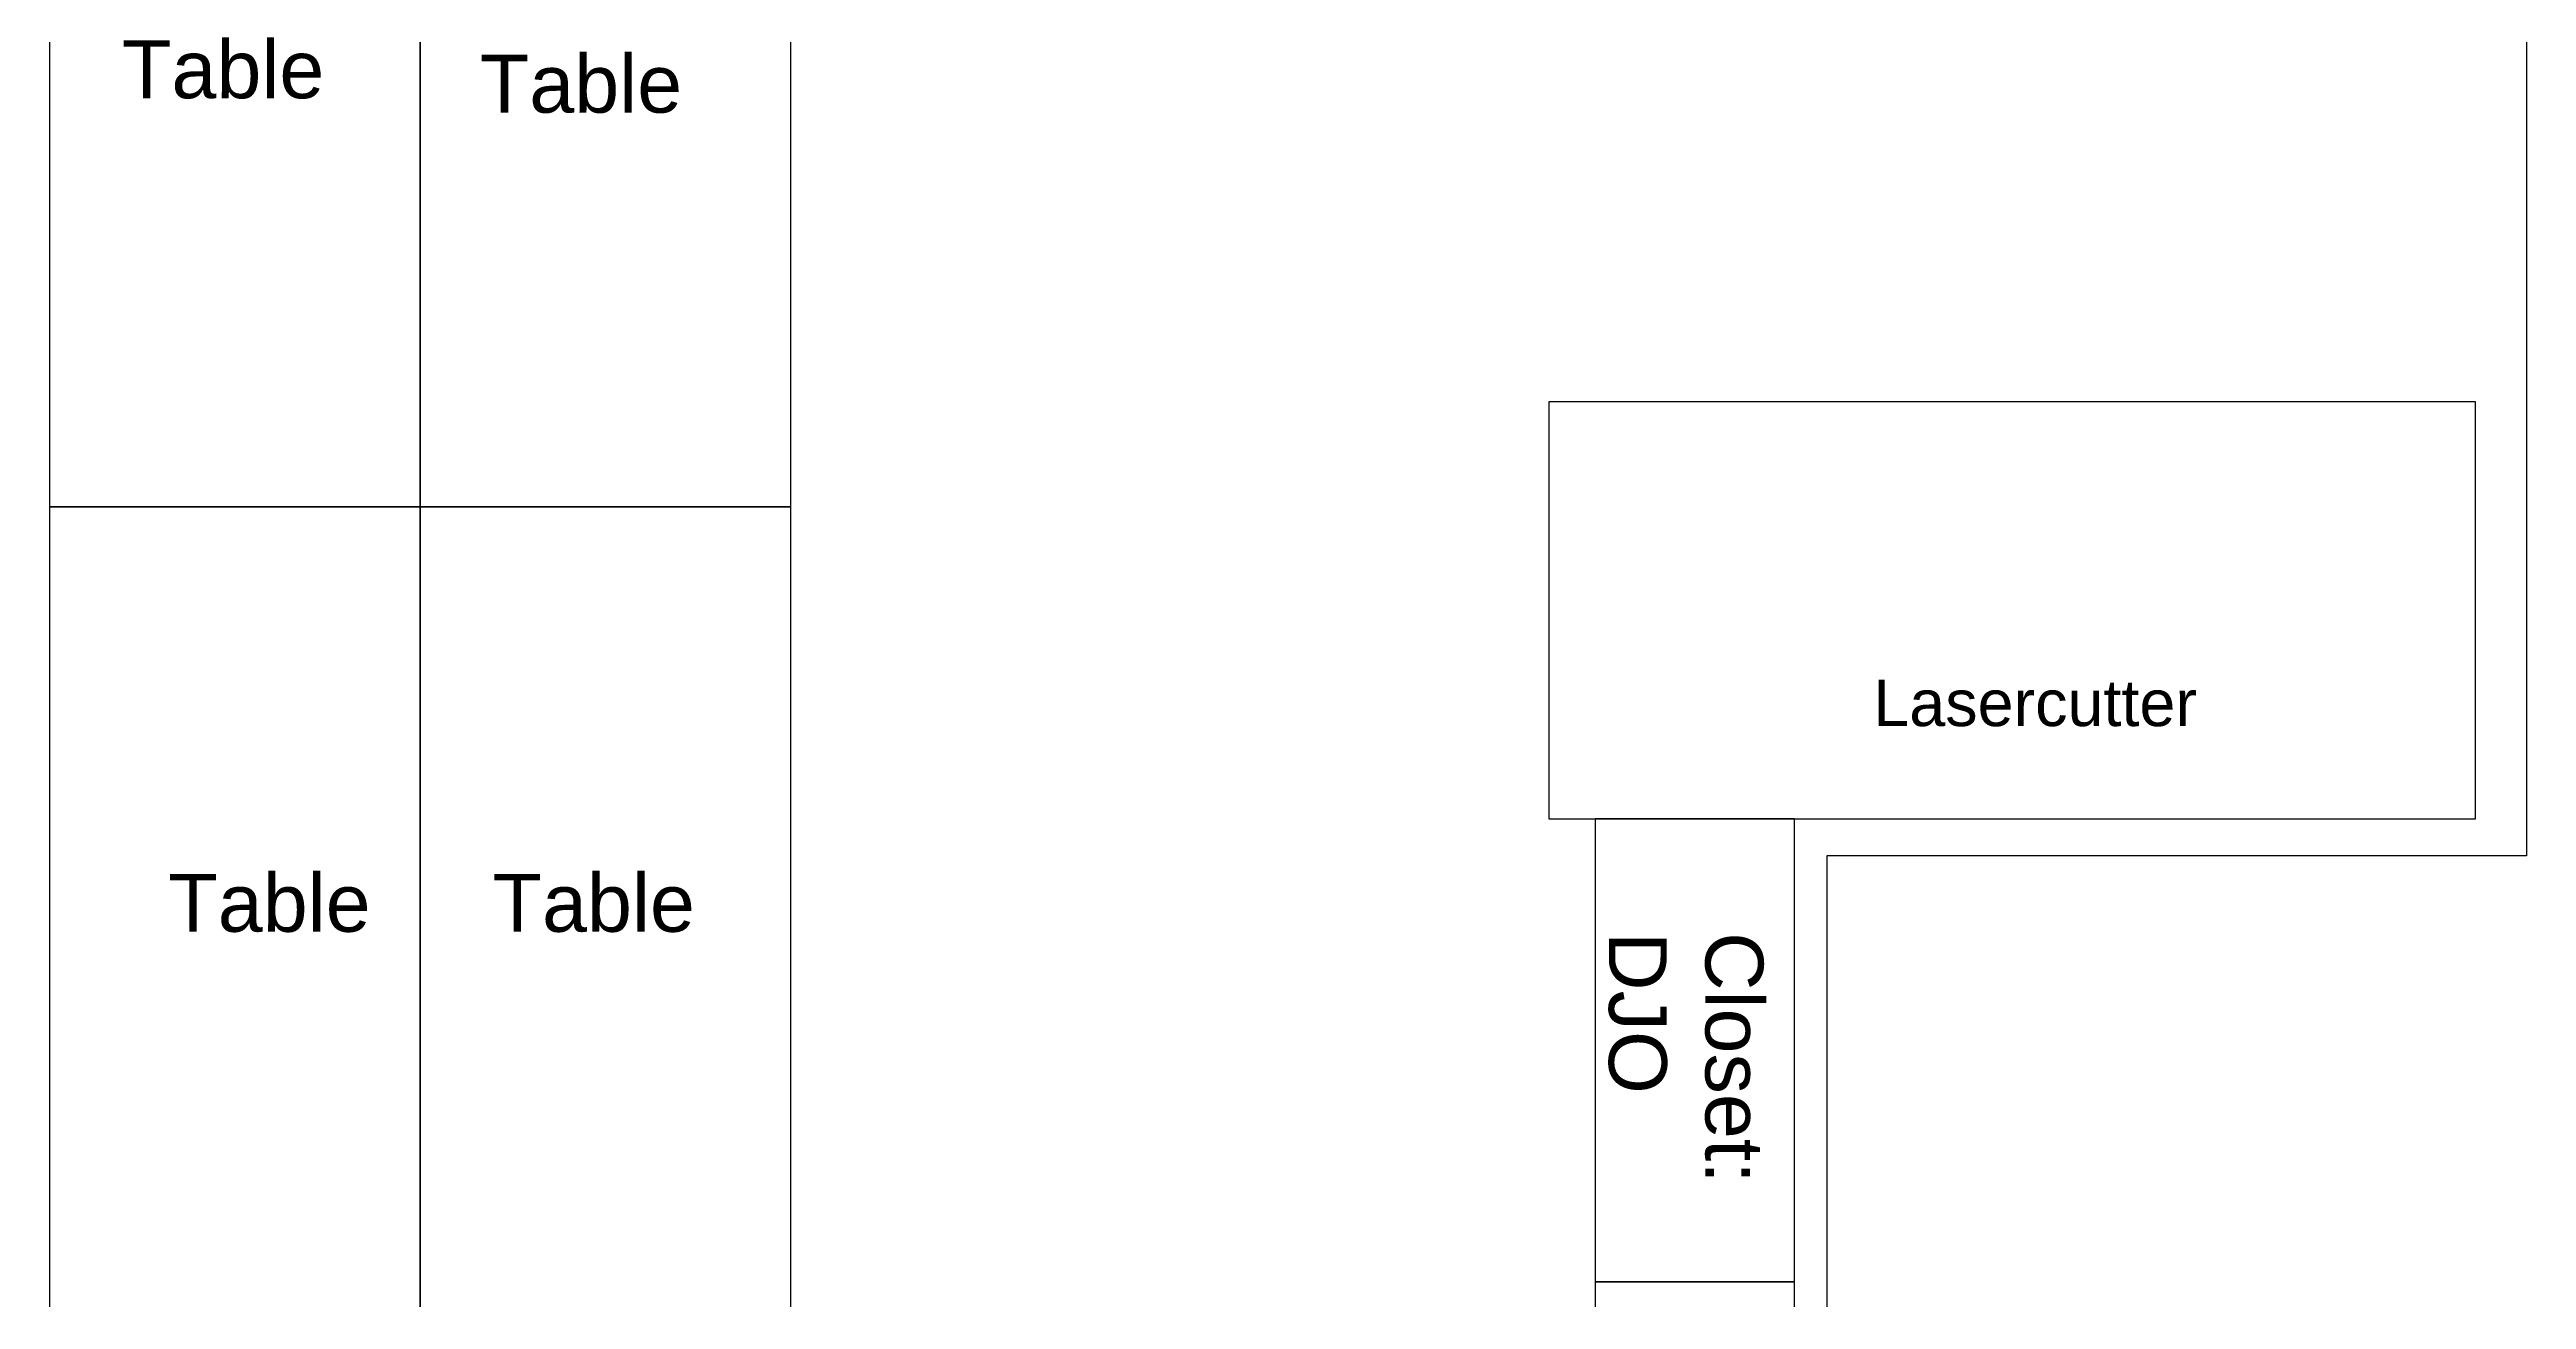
# Model space of a CAD drawing. Header units: centimetres. Extents: x 200 to 1750, y -1876 to 330.
# Drawn here: x 576 to 1111, y -444 to -174 of the extents above; entities that cross this region are included whole.
import ezdxf

# ---------------------------------------------------------------- set-up
doc = ezdxf.new("R2010")
doc.units = ezdxf.units.CM
for name, color, linetype, lineweight, true_color in [('Closets', 178, 'Continuous', 25, 0x000000), ('Dimensions', 253, 'Continuous', 25, 0xa0a0a4), ('Lasercutter', 253, 'Continuous', 25, 0xa0a0a4), ('Tables', 3, 'Continuous', 25, 0x00ff00), ('Walls', 178, 'Continuous', 25, 0x000000)]:
    doc.layers.add(name, color=color, linetype=linetype, lineweight=lineweight, true_color=true_color)
doc.styles.add('textstyle11', font='')
doc.styles.add('textstyle119', font='')
doc.styles.add('textstyle17', font='')
doc.styles.add('textstyle19', font='')
doc.styles.add('textstyle21', font='')
doc.styles.add('textstyle22', font='')
doc.styles.get('textstyle11').set_extended_font_data('Arial')
doc.styles.get('textstyle119').set_extended_font_data('Arial')
doc.styles.get('textstyle17').set_extended_font_data('Arial')
doc.styles.get('textstyle19').set_extended_font_data('Arial')
doc.styles.get('textstyle21').set_extended_font_data('Arial')
doc.styles.get('textstyle22').set_extended_font_data('Arial')

msp = doc.modelspace()

# ---------------------------------------------------------------- linework, layer by layer
at = {"layer": 'Closets'}
for p, q in [((953, -340), (910, -340)), ((910, -340), (910, -440)), ((953, -440), (953, -340)), ((910, -440), (953, -440)), ((953, -440), (910, -440)), ((910, -440), (910, -540)), ((953, -540), (953, -440))]:
    msp.add_line(p, q, dxfattribs=at)
at = {"layer": 'Dimensions'}
for p, q in [((1100, -250), (900, -250)), ((900, -250), (900, -340)), ((1100, -340), (1100, -250)), ((900, -340), (1100, -340))]:
    msp.add_line(p, q, dxfattribs=at)
at = {"layer": 'Tables'}
for p, q in [((576.33, -97.65), (576.33, -272.65)), ((656.33, -272.65), (656.33, -97.65)), ((656.33, -97.65), (656.33, -272.65)), ((736.33, -272.65), (736.33, -97.65)), ((576.33, -272.65), (656.33, -272.65)), ((656.33, -272.65), (576.33, -272.65)), ((576.33, -272.65), (576.33, -447.65)), ((656.33, -272.65), (736.33, -272.65)), ((656.33, -447.65), (656.33, -272.65)), ((736.33, -272.65), (656.33, -272.65)), ((656.33, -272.65), (656.33, -447.65)), ((736.33, -447.65), (736.33, -272.65))]:
    msp.add_line(p, q, dxfattribs=at)
at = {"layer": 'Walls'}
for p, q in [((1111, 200), (1111, -348)), ((1111, -348), (960, -348)), ((960, -348), (960, -656))]:
    msp.add_line(p, q, dxfattribs=at)

# ---------------------------------------------------------------- texts
at = {"layer": 'Closets', "insert": (946.27, -364.5), "char_height": 1, "attachment_point": 1, "rotation": 270, "style": 'textstyle11'}
msp.add_mtext('\\H12.5;Closet:\\PDJO', dxfattribs=at)
at = {"layer": 'Lasercutter', "insert": (970, -310), "char_height": 1, "attachment_point": 1, "style": 'textstyle119'}
msp.add_mtext('\\H10;Lasercutter', dxfattribs=at)
at = {"layer": 'Tables', "char_height": 1, "attachment_point": 1}
for insert, style in [((591.97, -171.92), 'textstyle19'), ((669.21, -175.03), 'textstyle17'), ((601.97, -351.92), 'textstyle21'), ((671.97, -351.92), 'textstyle22')]:
    msp.add_mtext('\\H12.5;Table', dxfattribs=dict(at, insert=insert, style=style))

doc.saveas('drawing.dxf')
